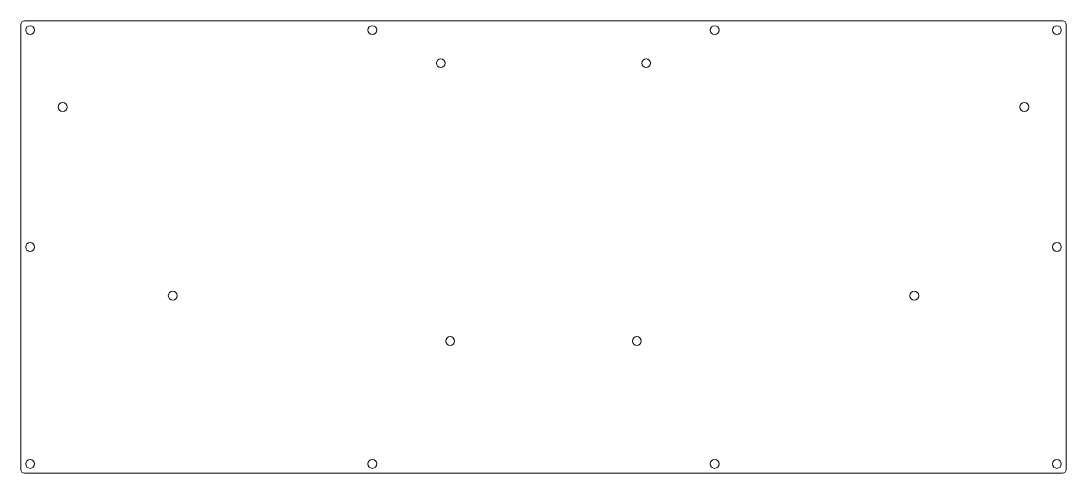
# Model space of a CAD drawing. Header units: millimetres. Extents: x 72 to 356, y 92 to 215.
import ezdxf

# ---------------------------------------------------------------- set-up
doc = ezdxf.new("R2010")
doc.units = ezdxf.units.MM

msp = doc.modelspace()

# ---------------------------------------------------------------- linework, layer by layer
at = {"color": 7, "linetype": 'Continuous', "lineweight": 15}
for p, q in [((72.01, 213.73), (72.01, 92.73)), ((355.01, 214.73), (73.01, 214.73)), ((356.01, 92.73), (356.01, 213.73)), ((73.01, 91.73), (355.01, 91.73))]:
    msp.add_line(p, q, dxfattribs=at)
for centre in [(74.51, 212.23), (167.51, 212.23), (260.51, 212.23), (353.51, 212.23), (186.1, 203.24), (241.92, 203.24), (83.36, 191.3), (344.66, 191.3), (74.51, 153.23), (353.51, 153.23), (113.27, 139.99), (314.76, 139.99), (188.66, 127.65), (239.37, 127.65), (74.51, 94.23), (167.51, 94.23), (260.51, 94.23), (353.51, 94.23)]:
    msp.add_circle(centre, 1.2, dxfattribs=at)
for centre, start, end in [((73.01, 213.73), 90, 180), ((355.01, 213.73), 0, 90), ((73.01, 92.73), 180, 270), ((355.01, 92.73), 270, 0)]:
    msp.add_arc(centre, 1, start, end, dxfattribs=at)

doc.saveas('drawing.dxf')
